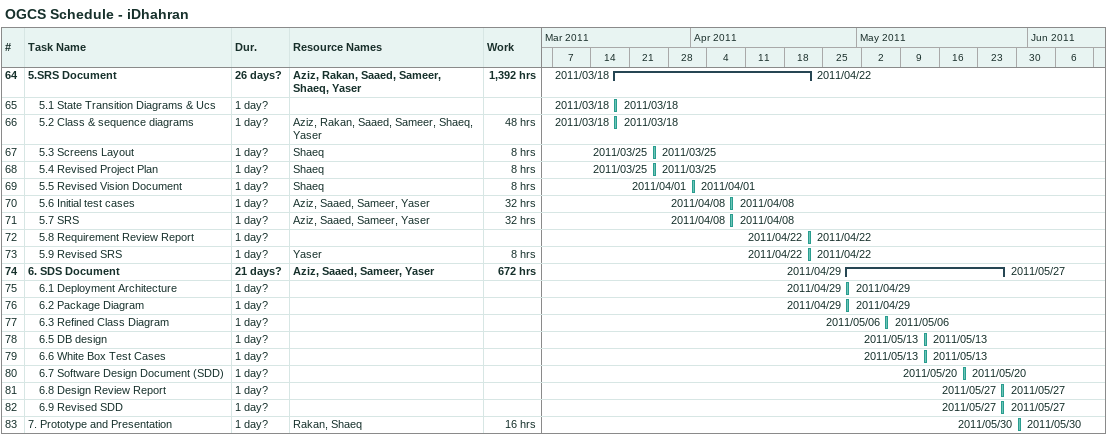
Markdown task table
OGCS Schedule - iDhahran

| ID | Level | Task | Duration | Start | Finish | Resources | Work (h) |
|---|---|---|---|---|---|---|---|
| 64 | 1 | **5.SRS Document** | 26d? | 2011-03-18 | 2011-04-22 | Aziz, Rakan, Saaed, Sameer, Shaeq, Yaser | 1392 |
| 65 | 2 | 5.1 State Transition Diagrams & Ucs | 1d? | 2011-03-18 | 2011-03-18 |  |  |
| 66 | 2 | 5.2 Class & sequence diagrams | 1d? | 2011-03-18 | 2011-03-18 | Aziz, Rakan, Saaed, Sameer, Shaeq, Yaser | 48 |
| 67 | 2 | 5.3 Screens Layout | 1d? | 2011-03-25 | 2011-03-25 | Shaeq | 8 |
| 68 | 2 | 5.4 Revised Project Plan | 1d? | 2011-03-25 | 2011-03-25 | Shaeq | 8 |
| 69 | 2 | 5.5 Revised Vision Document | 1d? | 2011-04-01 | 2011-04-01 | Shaeq | 8 |
| 70 | 2 | 5.6 Initial test cases | 1d? | 2011-04-08 | 2011-04-08 | Aziz, Saaed, Sameer, Yaser | 32 |
| 71 | 2 | 5.7 SRS | 1d? | 2011-04-08 | 2011-04-08 | Aziz, Saaed, Sameer, Yaser | 32 |
| 72 | 2 | 5.8 Requirement Review Report | 1d? | 2011-04-22 | 2011-04-22 |  |  |
| 73 | 2 | 5.9 Revised SRS | 1d? | 2011-04-22 | 2011-04-22 | Yaser | 8 |
| 74 | 1 | **6. SDS Document** | 21d? | 2011-04-29 | 2011-05-27 | Aziz, Saaed, Sameer, Yaser | 672 |
| 75 | 2 | 6.1 Deployment Architecture | 1d? | 2011-04-29 | 2011-04-29 |  |  |
| 76 | 2 | 6.2 Package Diagram | 1d? | 2011-04-29 | 2011-04-29 |  |  |
| 77 | 2 | 6.3 Refined Class Diagram | 1d? | 2011-05-06 | 2011-05-06 |  |  |
| 78 | 2 | 6.5 DB design | 1d? | 2011-05-13 | 2011-05-13 |  |  |
| 79 | 2 | 6.6 White Box Test Cases | 1d? | 2011-05-13 | 2011-05-13 |  |  |
| 80 | 2 | 6.7 Software Design Document (SDD) | 1d? | 2011-05-20 | 2011-05-20 |  |  |
| 81 | 2 | 6.8 Design Review Report | 1d? | 2011-05-27 | 2011-05-27 |  |  |
| 82 | 2 | 6.9 Revised SDD | 1d? | 2011-05-27 | 2011-05-27 |  |  |
| 83 | 1 | 7. Prototype and Presentation | 1d? | 2011-05-30 | 2011-05-30 | Rakan, Shaeq | 16 |
